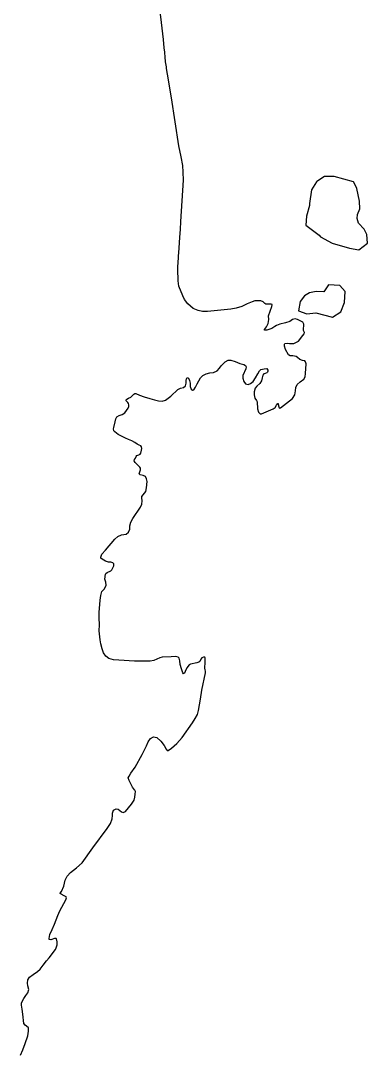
# Model space of a CAD drawing. Header units: millimetres. Extents: x 642261 to 742091, y 6812581 to 6930561.
# Drawn here: x 732510 to 732931, y 6889702 to 6890953 of the extents above; entities that cross this region are included whole.
import ezdxf

# ---------------------------------------------------------------- set-up
doc = ezdxf.new("R2010")
doc.units = ezdxf.units.MM
doc.layers.add('LimiteAreaMunicipio', color=10, linetype='Continuous')
doc.layers.add('LimiteRegional', color=10, linetype='Continuous')

# ---------------------------------------------------------------- blocks, each defined once
blk = doc.blocks.new('compartilhadora_AUTOCAD_OD_1_FMEBLOCK2')
at = {"layer": 'LimiteAreaMunicipio', "color": 7, "linetype": 'Continuous'}
blk.add_lwpolyline([(2634.25215, -7393.1163), (2636.83215, -7386.6004), (2639.82815, -7379.0573), (2643.21615, -7369.5164), (2643.92005, -7364.0613), (2643.68515, -7360.0004), (2641.46815, -7358.0623), (2639.61915, -7356.6473), (2638.28615, -7354.6453), (2637.11415, -7343.2213), (2636.29515, -7337.0514), (2635.29415, -7332.4324), (2635.44515, -7329.6433), (2638.01515, -7324.4524), (2640.79915, -7320.7604), (2643.10015, -7317.2114), (2644.10515, -7313.2082), (2643.20415, -7309.0293), (2642.54715, -7305.7733), (2643.15115, -7301.6464), (2645.23915, -7298.4124), (2649.62515, -7295.0794), (2654.84815, -7291.5943), (2658.05315, -7288.7754), (2661.78215, -7283.9553), (2665.62715, -7278.4684), (2668.76515, -7274.7674), (2676.61615, -7264.8503), (2677.45215, -7262.8843), (2678.55515, -7259.2315), (2678.64215, -7255.6484), (2677.84415, -7252.0414), (2677.38615, -7251.4333), (2675.35215, -7251.5273), (2671.13915, -7252.9564), (2669.09615, -7252.6964), (2668.97215, -7251.2844), (2669.92115, -7246.7514), (2672.46515, -7240.5434), (2675.49515, -7234.2794), (2677.52515, -7228.7474), (2679.47415, -7223.5263), (2681.98415, -7217.7174), (2689.11515, -7204.6323), (2690.11615, -7202.1983), (2689.46915, -7201.1084), (2687.22315, -7199.8144), (2683.63315, -7197.8464), (2682.32615, -7196.9274), (2682.38415, -7196.5944), (2683.90415, -7194.5234), (2686.68115, -7187.8433), (2688.36015, -7180.6373), (2690.71915, -7175.8023), (2694.76815, -7171.2793), (2702.06615, -7165.6154), (2708.82415, -7159.6103), (2722.09715, -7141.4144), (2739.40115, -7117.9434), (2743.54315, -7111.7354), (2745.35625, -7106.2944), (2745.74515, -7102.3924), (2745.71315, -7099.3404), (2746.95515, -7095.8593), (2750.27615, -7094.0524), (2752.85425, -7094.3864), (2756.57615, -7097.9653), (2758.85515, -7098.7484), (2761.69815, -7097.3064), (2768.96815, -7088.6324), (2772.03615, -7083.7783), (2773.09315, -7079.9923), (2773.53415, -7076.3534), (2773.58915, -7073.2553), (2773.14515, -7071.4534), (2772.42315, -7070.9404), (2769.95215, -7067.7723), (2766.25315, -7059.8153), (2765.01315, -7056.3074), (2765.93915, -7054.3373), (2768.24515, -7050.9174), (2773.24815, -7043.6694), (2781.67715, -7028.1054), (2785.07015, -7021.9104), (2787.00215, -7017.6124), (2789.14315, -7012.7774), (2791.79015, -7008.6813), (2795.56015, -7006.9034), (2799.78815, -7007.5473), (2804.33415, -7011.9893), (2808.45415, -7017.1944), (2811.17915, -7021.5504), (2812.37315, -7023.2014), (2813.48315, -7023.2614), (2817.36615, -7020.6834), (2823.83115, -7014.9853), (2830.38515, -7007.5144), (2843.10815, -6989.6174), (2846.26115, -6984.4463), (2848.89115, -6979.6884), (2850.27615, -6974.7393), (2852.59915, -6961.2254), (2854.23115, -6950.2075), (2858.80115, -6928.9573), (2858.71215, -6927.1893), (2858.16215, -6925.5874), (2857.75815, -6923.6063), (2858.52915, -6916.3064), (2858.49815, -6913.2754), (2858.44815, -6911.2854), (2857.91115, -6910.1924), (2856.39815, -6909.9663), (2854.42615, -6910.8804), (2853.20515, -6912.6154), (2851.78415, -6915.1743), (2850.76615, -6916.1304), (2848.36615, -6916.8113), (2840.67615, -6918.6914), (2838.79115, -6919.5143), (2836.04315, -6923.1024), (2834.02815, -6927.6244), (2833.10315, -6929.6395), (2831.94115, -6930.1554), (2831.22415, -6928.9354), (2830.27615, -6926.4813), (2829.68615, -6924.1514), (2828.04515, -6918.7955), (2827.45015, -6914.4744), (2826.88115, -6911.2143), (2825.47615, -6909.9674), (2822.49115, -6909.3364), (2817.22015, -6909.4723), (2806.24515, -6910.1095), (2803.15915, -6910.7633), (2799.78815, -6912.3993), (2795.95515, -6914.2015), (2791.58715, -6914.9324), (2786.31915, -6915.0903), (2780.24515, -6914.9373), (2772.44615, -6914.8724), (2753.41715, -6913.7294), (2746.99015, -6913.4985), (2741.54615, -6911.8714), (2737.70615, -6908.8303), (2735.07915, -6904.6963), (2733.31915, -6899.8324), (2731.83915, -6893.7663), (2730.79115, -6889.0163), (2729.72015, -6878.0303), (2729.93415, -6870.6374), (2729.81415, -6862.2803), (2729.60615, -6855.6954), (2730.87715, -6840.9314), (2731.70515, -6835.0703), (2732.96515, -6830.5244), (2736.02815, -6827.2593), (2737.95315, -6822.7403), (2737.59115, -6818.8574), (2736.43815, -6815.2604), (2737.30915, -6809.3093), (2737.72815, -6808.3684), (2739.47115, -6807.2163), (2743.72015, -6805.2904), (2745.19415, -6804.0134), (2747.33515, -6799.2674), (2747.49815, -6796.9172), (2746.22515, -6795.6245), (2743.63925, -6794.9404), (2740.80115, -6794.7944), (2737.22415, -6793.4724), (2733.18315, -6791.2793), (2731.55615, -6789.9503), (2731.56715, -6788.6234), (2733.07515, -6785.1324), (2737.42315, -6780.1064), (2748.82915, -6766.7083), (2752.24915, -6763.4754), (2756.89715, -6761.4934), (2762.23815, -6760.6874), (2765.45615, -6758.2563), (2766.88015, -6754.9434), (2766.90415, -6750.5623), (2767.99215, -6746.1974), (2770.63115, -6741.8342), (2779.99315, -6728.0424), (2781.45615, -6724.5063), (2781.75615, -6720.5155), (2781.26315, -6716.7224), (2781.35415, -6715.0383), (2782.90015, -6713.0505), (2786.47815, -6709.0153), (2787.25215, -6704.4803), (2787.81515, -6696.8534), (2787.29215, -6693.6363), (2785.80915, -6691.0214), (2782.93615, -6689.5054), (2779.41715, -6688.7595), (2778.10715, -6687.7764), (2779.06315, -6685.2283), (2779.84115, -6682.6403), (2779.66315, -6680.8313), (2779.01415, -6679.6973), (2773.28115, -6673.6564), (2772.27815, -6671.6253), (2772.46715, -6670.3364), (2773.69015, -6668.7104), (2774.45915, -6666.6764), (2775.57415, -6665.1853), (2777.71015, -6664.6414), (2779.50915, -6663.9284), (2780.33315, -6662.3134), (2781.09415, -6659.0614), (2781.50415, -6656.8374), (2781.11815, -6654.6574), (2780.31215, -6653.4404), (2778.36615, -6652.6965), (2775.63615, -6651.5973), (2772.88415, -6649.5924), (2769.48515, -6647.4273), (2765.37015, -6645.8563), (2761.47815, -6644.3464), (2752.54615, -6639.6984), (2748.72915, -6636.7263), (2747.43015, -6635.2573), (2747.04615, -6633.1653), (2747.48615, -6631.2504), (2749.11515, -6624.5903), (2750.04115, -6620.8693), (2751.20215, -6618.5363), (2754.10915, -6616.9524), (2757.73415, -6615.7474), (2760.62915, -6613.6554), (2764.74115, -6607.9663), (2765.53015, -6605.8204), (2765.79215, -6603.8654), (2765.43715, -6602.0824), (2764.47915, -6600.9584), (2763.14115, -6599.7114), (2762.54415, -6598.8864), (2762.56515, -6597.9564), (2763.07515, -6597.0574), (2765.35015, -6595.8884), (2768.19415, -6594.4163), (2770.39815, -6592.1433), (2771.54005, -6590.8724), (2772.94315, -6590.2363), (2774.04715, -6590.1183), (2778.48315, -6591.9894), (2784.34215, -6594.0424), (2790.99815, -6596.0744), (2797.02605, -6597.7683), (2801.79815, -6598.9224), (2805.93715, -6599.5613), (2810.20415, -6598.2053), (2816.82015, -6593.2424), (2825.36115, -6585.4164), (2828.59515, -6583.4904), (2832.01215, -6582.6654), (2834.31415, -6580.7204), (2835.40815, -6577.4584), (2835.31315, -6574.4943), (2835.49815, -6572.1204), (2836.59715, -6570.8504), (2838.22805, -6571.3374), (2839.49615, -6574.1803), (2840.06815, -6577.5963), (2840.14315, -6581.4904), (2841.17715, -6584.7614), (2842.85215, -6586.1544), (2844.61115, -6585.5303), (2846.81415, -6582.2823), (2848.47215, -6578.4954), (2852.74215, -6570.8944), (2855.46915, -6568.1623), (2859.45715, -6566.2144), (2864.15315, -6565.0443), (2868.60115, -6564.6344), (2872.96415, -6562.5653), (2875.83715, -6559.4534), (2877.93615, -6556.4504), (2882.58615, -6551.6054), (2886.22315, -6549.7564), (2889.68115, -6549.5943), (2894.62715, -6551.3413), (2900.29815, -6553.6654), (2905.41015, -6554.9204), (2907.52315, -6556.0354), (2908.09905, -6557.7694), (2907.75815, -6560.1483), (2904.10315, -6568.4644), (2903.98215, -6571.6354), (2905.16615, -6575.5223), (2907.38515, -6578.2084), (2910.56015, -6579.1844), (2913.59615, -6578.1484), (2916.56815, -6575.3654), (2919.52215, -6571.0104), (2922.28515, -6566.1063), (2924.26315, -6562.6413), (2925.79515, -6560.8724), (2929.81715, -6560.1864), (2933.38315, -6559.9333), (2934.40115, -6561.6323), (2934.37015, -6563.0734), (2933.99915, -6564.1904), (2933.06815, -6565.1244), (2931.30615, -6565.6824), (2929.43315, -6566.1984), (2928.25415, -6567.8694), (2927.42315, -6571.0814), (2926.62215, -6574.5804), (2924.57415, -6577.8924), (2921.23515, -6581.0613), (2919.12715, -6583.7555), (2917.81215, -6587.9763), (2917.68415, -6591.7894), (2918.57815, -6595.6185), (2920.65115, -6598.6624), (2921.44615, -6600.3244), (2921.74315, -6608.7324), (2923.04315, -6612.8154), (2924.95415, -6614.7124), (2926.55415, -6614.8023), (2940.96215, -6608.6723), (2943.50115, -6607.2304), (2945.04915, -6604.3083), (2946.43915, -6602.1443), (2946.95115, -6602.2193), (2947.57815, -6605.1254), (2948.09815, -6607.3044), (2948.58315, -6608.0663), (2949.99415, -6607.6954), (2964.34015, -6596.1133), (2967.16715, -6591.9153), (2968.19815, -6586.9243), (2968.45615, -6582.9734), (2970.17915, -6579.0274), (2973.61015, -6575.9195), (2978.18915, -6572.5153), (2979.58915, -6569.8624), (2980.06315, -6565.6844), (2980.81915, -6554.0553), (2980.35615, -6551.4984), (2979.37515, -6550.4394), (2976.56505, -6549.8973), (2973.43205, -6548.8984), (2970.53115, -6546.5195), (2968.71915, -6545.0404), (2964.95115, -6544.4133), (2961.48715, -6544.3544), (2959.68415, -6543.2743), (2955.94515, -6536.6424), (2954.60815, -6532.8254), (2954.59215, -6530.3884), (2955.19115, -6529.4853), (2957.75215, -6528.8833), (2960.87315, -6529.4172), (2966.15415, -6529.2713), (2971.59715, -6526.7273), (2976.97615, -6519.7774), (2978.72815, -6517.8893), (2978.86215, -6516.1354), (2977.80615, -6513.8163), (2977.67415, -6511.1833), (2978.03715, -6507.8944), (2978.30015, -6505.9594), (2976.99925, -6503.6473), (2973.89315, -6501.9393), (2970.43615, -6500.3304), (2967.53415, -6499.6573), (2964.22215, -6500.3702), (2961.03915, -6502.6734), (2955.93615, -6504.5434), (2949.13015, -6505.7964), (2944.95515, -6507.4633), (2942.94915, -6508.9363), (2939.14315, -6511.2133), (2933.28625, -6513.1043), (2930.22615, -6513.1894), (2930.38315, -6512.3874), (2932.65515, -6509.1345), (2934.86315, -6505.0414), (2935.45815, -6500.4173), (2935.39015, -6495.8553), (2939.10215, -6484.4104), (2939.71815, -6482.4004), (2939.75315, -6482.0004), (2938.45915, -6481.7264), (2934.79815, -6481.7844), (2932.13015, -6481.5923), (2930.60115, -6480.7823), (2928.63615, -6478.9544), (2925.99015, -6477.7873), (2921.94415, -6477.4574), (2918.62415, -6477.7713), (2915.32115, -6478.7494), (2909.39705, -6481.3944), (2902.77215, -6484.4133), (2896.08415, -6486.6814), (2889.37015, -6487.8874), (2861.00115, -6490.4033), (2855.06315, -6490.5694), (2849.67115, -6489.5234), (2843.71215, -6487.0764), (2837.27515, -6481.4103), (2833.24015, -6476.0313), (2831.36755, -6471.5026), (2826.54215, -6459.8332), (2825.58815, -6453.5714), (2825.39745, -6448.0531), (2825.27615, -6444.5453), (2825.24475, -6439.1807), (2825.22115, -6435.1574), (2825.42275, -6432.1881), (2825.98015, -6423.979), (2826.67135, -6413.8), (2827.57455, -6400.5), (2828.22245, -6390.9575), (2828.86115, -6381.5513), (2831.87015, -6331.1494), (2831.71815, -6321.4083), (2831.25015, -6313.2713), (2829.12815, -6302.7903), (2826.31815, -6289.5834), (2817.41915, -6231.1044), (2812.75515, -6202.7193), (2811.58715, -6195.8094), (2811.25415, -6193.7584), (2810.63715, -6189.6474), (2810.34915, -6187.4994), (2810.17815, -6186.0644), (2809.87515, -6183.1903), (2809.66715, -6180.7523), (2809.41915, -6177.5004), (2809.27115, -6175.8773), (2808.73715, -6170.7314), (2807.61515, -6160.4464), (2805.29315, -6139.8824), (2804.17415, -6129.5943)], dxfattribs=at)
for points in [[(3055.33135, -6407.6213), (3054.50825, -6397.236), (3051.26595, -6390.4873), (3044.66805, -6383.3438), (3042.75265, -6377.6224), (3043.17255, -6372.9465), (3045.98775, -6365.9717), (3045.81905, -6356.6016), (3042.39035, -6341.4861), (3041.09945, -6338.4522), (3038.49965, -6333.3876), (3015.06325, -6326.9066), (3003.44185, -6326.5755), (2993.96285, -6332.6689), (2993.36525, -6333.2303), (2987.27355, -6342.8914), (2985.05105, -6359.6049), (2984.98505, -6361.917), (2981.59245, -6374.9885), (2980.54535, -6385.7934), (2996.74385, -6398.1196), (2998.43755, -6399.9034), (3012.74945, -6407.8319), (3033.51935, -6413.6304), (3045.09625, -6415.8015)], [(3028.25845, -6466.2421), (3021.67835, -6459.1625), (3007.98775, -6458.2483), (3002.59095, -6466.6526), (2993.05035, -6466.2786), (2985.07515, -6467.7893), (2978.88625, -6471.4494), (2973.80395, -6478.5127), (2971.67025, -6489.8871), (2981.80545, -6493.2553), (2992.66415, -6492.198), (3012.95925, -6497.6662), (3023.14825, -6491.0966), (3027.72825, -6479.5758)]]:
    blk.add_lwpolyline(points, close=True, dxfattribs=at)

msp = doc.modelspace()

# ---------------------------------------------------------------- linework, layer by layer
at = {"layer": 'LimiteRegional', "color": 7, "linetype": 'Continuous'}
msp.add_lwpolyline([(732509.595, 6889697.1121), (732512.175, 6889703.628), (732515.171, 6889711.1711), (732518.559, 6889720.712), (732519.2629, 6889726.1671), (732519.028, 6889730.228), (732516.811, 6889732.1661), (732514.962, 6889733.5811), (732513.629, 6889735.5831), (732512.457, 6889747.0071), (732511.638, 6889753.177), (732510.637, 6889757.796), (732510.788, 6889760.5851), (732513.358, 6889765.776), (732516.142, 6889769.468), (732518.443, 6889773.017), (732519.448, 6889777.0202), (732518.547, 6889781.1991), (732517.89, 6889784.4551), (732518.494, 6889788.582), (732520.582, 6889791.816), (732524.968, 6889795.149), (732530.191, 6889798.6341), (732533.396, 6889801.453), (732537.125, 6889806.2731), (732540.97, 6889811.76), (732544.108, 6889815.461), (732551.959, 6889825.3781), (732552.795, 6889827.3441), (732553.898, 6889830.9969), (732553.985, 6889834.58), (732553.187, 6889838.187), (732552.729, 6889838.7951), (732550.695, 6889838.7011), (732546.482, 6889837.272), (732544.439, 6889837.532), (732544.315, 6889838.944), (732545.264, 6889843.477), (732547.808, 6889849.685), (732550.838, 6889855.949), (732552.868, 6889861.481), (732554.817, 6889866.7021), (732557.327, 6889872.511), (732564.458, 6889885.5961), (732565.459, 6889888.0301), (732564.812, 6889889.12), (732562.566, 6889890.414), (732558.976, 6889892.382), (732557.669, 6889893.301), (732557.727, 6889893.634), (732559.247, 6889895.705), (732562.024, 6889902.3851), (732563.703, 6889909.5911), (732566.062, 6889914.4261), (732570.111, 6889918.9491), (732577.409, 6889924.613), (732584.167, 6889930.6181), (732597.44, 6889948.814), (732614.744, 6889972.285), (732618.886, 6889978.493), (732620.6991, 6889983.934), (732621.088, 6889987.836), (732621.056, 6889990.888), (732622.298, 6889994.3691), (732625.619, 6889996.176), (732628.1971, 6889995.842), (732631.919, 6889992.2631), (732634.198, 6889991.48), (732637.041, 6889992.922), (732644.311, 6890001.596), (732647.379, 6890006.4501), (732648.436, 6890010.2361), (732648.877, 6890013.875), (732648.932, 6890016.9731), (732648.488, 6890018.775), (732647.766, 6890019.288), (732645.295, 6890022.4561), (732641.596, 6890030.4131), (732640.356, 6890033.921), (732641.282, 6890035.8911), (732643.588, 6890039.311), (732648.591, 6890046.559), (732657.02, 6890062.123), (732660.413, 6890068.318), (732662.345, 6890072.616), (732664.486, 6890077.451), (732667.133, 6890081.5471), (732670.903, 6890083.325), (732675.131, 6890082.6811), (732679.677, 6890078.2391), (732683.797, 6890073.034), (732686.522, 6890068.678), (732687.716, 6890067.027), (732688.826, 6890066.967), (732692.709, 6890069.545), (732699.174, 6890075.2431), (732705.728, 6890082.714), (732718.451, 6890100.611), (732721.604, 6890105.7821), (732724.234, 6890110.54), (732725.619, 6890115.4891), (732727.942, 6890129.003), (732729.574, 6890140.0209), (732734.144, 6890161.2711), (732734.055, 6890163.0391), (732733.505, 6890164.641), (732733.101, 6890166.6221), (732733.872, 6890173.922), (732733.841, 6890176.953), (732733.791, 6890178.943), (732733.254, 6890180.036), (732731.741, 6890180.2621), (732729.769, 6890179.348), (732728.548, 6890177.613), (732727.127, 6890175.0541), (732726.109, 6890174.098), (732723.709, 6890173.4171), (732716.019, 6890171.537), (732714.134, 6890170.7141), (732711.386, 6890167.126), (732709.371, 6890162.604), (732708.446, 6890160.5889), (732707.284, 6890160.073), (732706.567, 6890161.293), (732705.619, 6890163.7471), (732705.029, 6890166.077), (732703.388, 6890171.4329), (732702.793, 6890175.754), (732702.224, 6890179.0141), (732700.819, 6890180.261), (732697.834, 6890180.892), (732692.563, 6890180.7561), (732681.588, 6890180.1189), (732678.502, 6890179.4651), (732675.131, 6890177.8291), (732671.298, 6890176.0269), (732666.93, 6890175.296), (732661.662, 6890175.1381), (732655.588, 6890175.2911), (732647.789, 6890175.356), (732628.76, 6890176.499), (732622.333, 6890176.7299), (732616.889, 6890178.357), (732613.049, 6890181.3981), (732610.422, 6890185.5321), (732608.662, 6890190.396), (732607.182, 6890196.4621), (732606.134, 6890201.2121), (732605.063, 6890212.1981), (732605.277, 6890219.591), (732605.157, 6890227.9481), (732604.949, 6890234.533), (732606.22, 6890249.297), (732607.048, 6890255.1581), (732608.308, 6890259.704), (732611.371, 6890262.9691), (732613.296, 6890267.4881), (732612.934, 6890271.371), (732611.781, 6890274.968), (732612.652, 6890280.9191), (732613.071, 6890281.86), (732614.814, 6890283.0121), (732619.063, 6890284.938), (732620.537, 6890286.215), (732622.678, 6890290.961), (732622.841, 6890293.3112), (732621.568, 6890294.6039), (732618.9821, 6890295.288), (732616.144, 6890295.434), (732612.567, 6890296.756), (732608.526, 6890298.9491), (732606.899, 6890300.2781), (732606.91, 6890301.605), (732608.418, 6890305.096), (732612.766, 6890310.122), (732624.172, 6890323.5201), (732627.592, 6890326.753), (732632.24, 6890328.735), (732637.581, 6890329.541), (732640.799, 6890331.9721), (732642.223, 6890335.285), (732642.247, 6890339.6661), (732643.335, 6890344.031), (732645.974, 6890348.3942), (732655.336, 6890362.186), (732656.799, 6890365.7221), (732657.099, 6890369.7129), (732656.606, 6890373.506), (732656.697, 6890375.1901), (732658.243, 6890377.1779), (732661.821, 6890381.2131), (732662.595, 6890385.7481), (732663.158, 6890393.375), (732662.635, 6890396.5921), (732661.152, 6890399.207), (732658.279, 6890400.723), (732654.76, 6890401.4689), (732653.45, 6890402.452), (732654.406, 6890405.0001), (732655.184, 6890407.5881), (732655.006, 6890409.3971), (732654.357, 6890410.5311), (732648.624, 6890416.572), (732647.621, 6890418.6031), (732647.81, 6890419.892), (732649.033, 6890421.518), (732649.802, 6890423.552), (732650.917, 6890425.0431), (732653.053, 6890425.587), (732654.852, 6890426.3), (732655.676, 6890427.915), (732656.437, 6890431.167), (732656.847, 6890433.391), (732656.461, 6890435.571), (732655.655, 6890436.788), (732653.709, 6890437.5319), (732650.979, 6890438.6311), (732648.227, 6890440.636), (732644.828, 6890442.8011), (732640.713, 6890444.3721), (732636.821, 6890445.882), (732627.889, 6890450.53), (732624.072, 6890453.5021), (732622.773, 6890454.9711), (732622.389, 6890457.0631), (732622.829, 6890458.978), (732624.458, 6890465.6381), (732625.384, 6890469.3591), (732626.545, 6890471.6921), (732629.452, 6890473.276), (732633.077, 6890474.481), (732635.972, 6890476.573), (732640.084, 6890482.2621), (732640.873, 6890484.408), (732641.135, 6890486.363), (732640.78, 6890488.146), (732639.822, 6890489.27), (732638.484, 6890490.517), (732637.887, 6890491.342), (732637.908, 6890492.272), (732638.418, 6890493.171), (732640.693, 6890494.34), (732643.537, 6890495.8121), (732645.741, 6890498.0851), (732646.8829, 6890499.356), (732648.286, 6890499.9921), (732649.39, 6890500.1101), (732653.826, 6890498.239), (732659.685, 6890496.186), (732666.341, 6890494.154), (732672.3689, 6890492.4601), (732677.141, 6890491.306), (732681.28, 6890490.6671), (732685.547, 6890492.0231), (732692.163, 6890496.986), (732700.704, 6890504.812), (732703.938, 6890506.738), (732707.355, 6890507.563), (732709.657, 6890509.508), (732710.751, 6890512.77), (732710.656, 6890515.7341), (732710.841, 6890518.108), (732711.94, 6890519.378), (732713.5709, 6890518.891), (732714.839, 6890516.0481), (732715.411, 6890512.6321), (732715.486, 6890508.738), (732716.52, 6890505.467), (732718.195, 6890504.074), (732719.954, 6890504.6981), (732722.157, 6890507.9461), (732723.815, 6890511.733), (732728.085, 6890519.334), (732730.812, 6890522.0661), (732734.8, 6890524.014), (732739.496, 6890525.1841), (732743.944, 6890525.594), (732748.307, 6890527.6631), (732751.18, 6890530.775), (732753.279, 6890533.778), (732757.929, 6890538.623), (732761.566, 6890540.472), (732765.024, 6890540.6341), (732769.97, 6890538.8871), (732775.641, 6890536.563), (732780.753, 6890535.308), (732782.866, 6890534.193), (732783.4419, 6890532.459), (732783.101, 6890530.0801), (732779.446, 6890521.764), (732779.325, 6890518.593), (732780.509, 6890514.7061), (732782.728, 6890512.02), (732785.903, 6890511.044), (732788.939, 6890512.08), (732791.911, 6890514.863), (732794.865, 6890519.218), (732797.628, 6890524.1221), (732799.606, 6890527.5871), (732801.138, 6890529.356), (732805.16, 6890530.042), (732808.726, 6890530.2951), (732809.744, 6890528.5961), (732809.713, 6890527.155), (732809.342, 6890526.038), (732808.411, 6890525.104), (732806.649, 6890524.546), (732804.776, 6890524.03), (732803.597, 6890522.359), (732802.766, 6890519.147), (732801.965, 6890515.648), (732799.917, 6890512.336), (732796.578, 6890509.1671), (732794.47, 6890506.4729), (732793.155, 6890502.2521), (732793.027, 6890498.439), (732793.921, 6890494.6099), (732795.994, 6890491.566), (732796.789, 6890489.904), (732797.086, 6890481.496), (732798.386, 6890477.413), (732800.297, 6890475.516), (732801.897, 6890475.4261), (732816.305, 6890481.5561), (732818.844, 6890482.998), (732820.392, 6890485.9201), (732821.782, 6890488.0841), (732822.294, 6890488.0091), (732822.921, 6890485.103), (732823.441, 6890482.924), (732823.926, 6890482.1621), (732825.337, 6890482.533), (732839.683, 6890494.1151), (732842.51, 6890498.3131), (732843.541, 6890503.3041), (732843.799, 6890507.255), (732845.522, 6890511.201), (732848.953, 6890514.3089), (732853.532, 6890517.7131), (732854.932, 6890520.366), (732855.406, 6890524.544), (732856.162, 6890536.1731), (732855.699, 6890538.73), (732854.718, 6890539.789), (732851.9079, 6890540.3311), (732848.7749, 6890541.33), (732845.874, 6890543.7089), (732844.062, 6890545.188), (732840.294, 6890545.8151), (732836.83, 6890545.874), (732835.027, 6890546.9541), (732831.288, 6890553.586), (732829.951, 6890557.403), (732829.935, 6890559.84), (732830.534, 6890560.7431), (732833.095, 6890561.3451), (732836.216, 6890560.8112), (732841.497, 6890560.9571), (732846.94, 6890563.5011), (732852.319, 6890570.451), (732854.071, 6890572.3391), (732854.205, 6890574.093), (732853.149, 6890576.4121), (732853.017, 6890579.0451), (732853.38, 6890582.334), (732853.643, 6890584.269), (732852.3421, 6890586.5811), (732849.236, 6890588.2891), (732845.779, 6890589.898), (732842.877, 6890590.5711), (732839.565, 6890589.8582), (732836.382, 6890587.555), (732831.279, 6890585.685), (732824.473, 6890584.432), (732820.298, 6890582.7651), (732818.292, 6890581.2921), (732814.486, 6890579.0151), (732808.6291, 6890577.1241), (732805.569, 6890577.039), (732805.726, 6890577.841), (732807.998, 6890581.0939), (732810.206, 6890585.187), (732810.801, 6890589.8111), (732810.733, 6890594.3731), (732814.445, 6890605.818), (732815.061, 6890607.828), (732815.096, 6890608.228), (732813.802, 6890608.502), (732810.141, 6890608.444), (732807.473, 6890608.6361), (732805.944, 6890609.4461), (732803.979, 6890611.274), (732801.333, 6890612.4411), (732797.287, 6890612.771), (732793.967, 6890612.4571), (732790.664, 6890611.479), (732784.7399, 6890608.834), (732778.115, 6890605.8151), (732771.427, 6890603.547), (732764.713, 6890602.341), (732736.344, 6890599.8251), (732730.406, 6890599.659), (732725.014, 6890600.705), (732719.055, 6890603.152), (732712.618, 6890608.8181), (732708.583, 6890614.1971), (732706.7104, 6890618.7258), (732701.885, 6890630.3952), (732700.931, 6890636.657), (732700.7403, 6890642.1753), (732700.619, 6890645.6831), (732700.5876, 6890651.0477), (732700.564, 6890655.071), (732700.7656, 6890658.0403), (732701.323, 6890666.2494), (732702.0142, 6890676.4284), (732702.9174, 6890689.7284), (732703.5653, 6890699.2709), (732704.204, 6890708.6771), (732707.213, 6890759.079), (732707.061, 6890768.8201), (732706.593, 6890776.9571), (732704.471, 6890787.4381), (732701.661, 6890800.645), (732692.762, 6890859.124), (732688.098, 6890887.5091), (732686.93, 6890894.419), (732686.597, 6890896.47), (732685.98, 6890900.581), (732685.692, 6890902.729), (732685.521, 6890904.164), (732685.218, 6890907.0381), (732685.01, 6890909.4761), (732684.762, 6890912.728), (732684.614, 6890914.3511), (732684.08, 6890919.497), (732682.958, 6890929.782), (732680.636, 6890950.346), (732679.517, 6890960.6341)], dxfattribs=at)

# ---------------------------------------------------------------- block references
at = {"layer": 'LimiteAreaMunicipio', "color": 7, "linetype": 'Continuous'}
msp.add_blockref('compartilhadora_AUTOCAD_OD_1_FMEBLOCK2', (729875.3428, 6897090.2284), dxfattribs=at)

doc.saveas('drawing.dxf')
